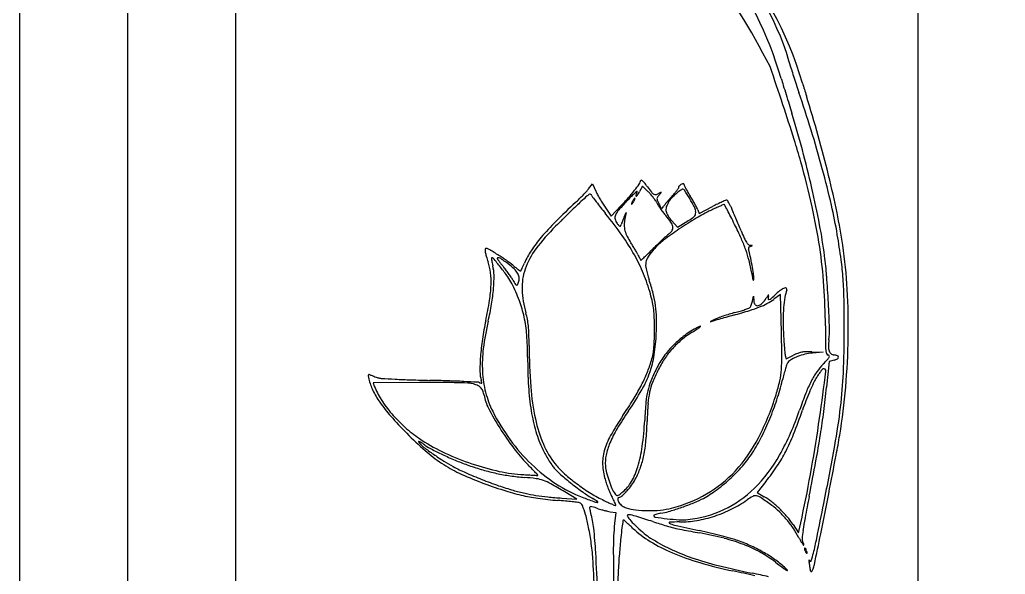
# Model space of a CAD drawing. Header units: millimetres. Extents: x 56222 to 3066687, y -650199 to -121287.
# Drawn here: x 140514.61 to 140523.73, y -185746.11 to -185740.97 of the extents above; entities that cross this region are included whole.
import ezdxf

# ---------------------------------------------------------------- set-up
doc = ezdxf.new("R2010")
doc.units = ezdxf.units.MM
doc.header["$MEASUREMENT"] = 0
doc.layers.add('$TD_AUDIT_GENERATED_(A0BDF17)', color=32, linetype='Continuous', lineweight=30)
doc.layers.add('FURNITURE', color=32, linetype='Continuous', lineweight=9)

msp = doc.modelspace()

# ---------------------------------------------------------------- linework, layer by layer
at = {"layer": '$TD_AUDIT_GENERATED_(A0BDF17)', "linetype": 'Continuous', "lineweight": 25, "ltscale": 2}
for p, q in [((140522.9246, -185738.3706), (140522.9246, -185769.2909)), ((140519.8758, -185742.5409), (140519.9121, -185742.4939)), ((140519.9121, -185742.4939), (140519.9417, -185742.5607)), ((140520.3741, -185742.514), (140520.3481, -185742.5647)), ((140520.4275, -185742.566), (140520.3741, -185742.514)), ((140520.0288, -185742.7095), (140520.0863, -185742.7915)), ((140520.0863, -185742.7915), (140520.1744, -185742.6985)), ((140520.2053, -185742.8025), (140520.2251, -185742.7603)), ((140520.2251, -185742.7603), (140520.2148, -185742.8025)), ((140520.8875, -185742.7338), (140520.9011, -185742.7696)), ((140520.9011, -185742.7696), (140521.0229, -185742.7048)), ((140520.646, -185742.8352), (140520.6994, -185742.896)), ((140520.6994, -185742.896), (140520.7864, -185742.8422)), ((140521.3933, -185743.5811), (140521.4045, -185743.5341)), ((140521.4045, -185743.5341), (140521.4059, -185743.5798)), ((140521.6535, -185743.5181), (140521.5902, -185743.5635)), ((140521.6592, -185743.7511), (140521.6535, -185743.5181)), ((140521.6973, -185744.085), (140521.7054, -185744.1154)), ((140521.7054, -185744.1154), (140521.7729, -185744.0814)), ((140521.9439, -185744.0496), (140522.0474, -185744.0516)), ((140522.0474, -185744.0516), (140521.9489, -185744.0611)), ((140522.1498, -185744.1267), (140522.1037, -185744.14)), ((140522.1037, -185744.14), (140522.0796, -185744.3786)), ((140518.3107, -185744.3337), (140517.8799, -185744.3359)), ((140517.8799, -185744.3359), (140517.8917, -185744.3671)), ((140521.5185, -185745.2508), (140521.4367, -185745.3538)), ((140519.6278, -185745.4053), (140519.7685, -185745.4144)), ((140519.7685, -185745.4144), (140519.6559, -185745.3478)), ((140521.4367, -185745.3538), (140521.5029, -185745.3926)), ((140520.0745, -185745.5311), (140520.1273, -185745.5399)), ((140520.1273, -185745.5399), (140520.1167, -185745.6413)), ((140521.8211, -185745.728), (140521.8525, -185745.5806)), ((140521.7689, -185745.6494), (140521.8211, -185745.728))]:
    msp.add_line(p, q, dxfattribs=at)
for centre, radius, start, end in [((140518.2381, -185742.5175), 3.5641, 16.30042, 36.75895), ((140519.1784, -185742.13), 2.6691, 15.21435, 42.681), ((140518.8458, -185742.4237), 3.1323, 16.01289, 42.53997), ((140514.9003, -185744.8531), 7.4962, 27.36556, 36.08541), ((140295.4968, -185816.7111), 238.2733, 18.333739, 18.423579), ((140525.8294, -185740.2438), 4.2445, 196.2217, 197.14897), ((140714.0789, -185682.2589), 201.3379, 197.116892, 197.135915), ((140526.2965, -185740.0996), 4.7333, 197.14897, 198.10924), ((140526.5063, -185740.031), 4.9541, 198.10925, 199.03721), ((140531.8305, -185738.5584), 10.4157, 196.74685, 197.42294), ((141112.4739, -185559.4237), 618.2397, 197.135872, 197.1441226), ((141168.2466, -185542.2185), 676.6058, 197.1441411, 197.1521625), ((140512.0351, -185745.0244), 10.3544, 17.01452, 19.03724), ((140959.8355, -185606.5414), 458.4943, 197.152217, 197.162989), ((140510.3951, -185745.2853), 12.0504, 15.58476, 17.423), ((140491.6866, -185751.6994), 31.5925, 17.7194, 18.33384), ((140513.1452, -185744.499), 9.0145, 14.92094, 17.16297), ((140511.0904, -185745.3135), 11.3423, 15.12546, 17.01457), ((140516.5618, -185743.7514), 5.4784, 15.47307, 17.71945), ((140511.0134, -185745.1129), 11.4085, 13.66949, 15.58473), ((140511.8089, -185744.8551), 10.3974, 12.90647, 14.92094), ((140513.5365, -185744.5889), 8.6175, 12.61164, 15.47307), ((140512.3157, -185744.9823), 10.0731, 13.15342, 15.1255), ((140520.312, -185742.4735), 0.0402, 324.19362, 359.99988), ((140520.3657, -185742.4735), 0.0134, 123.51017, 179.99992), ((140520.364, -185742.4709), 0.0104, 55.3997, 123.5102), ((140520.3126, -185742.5455), 0.1009, 39.21047, 55.3998), ((140519.7719, -185742.9866), 0.7988, 35.6837, 39.21055), ((140512.3576, -185744.786), 10.0252, 11.64302, 13.6694), ((140518.61, -185741.4265), 1.6875, 316.06943, 317.60425), ((140519.5849, -185742.3166), 0.3674, 317.6042, 322.36136), ((140520.3538, -185742.3784), 0.4506, 203.86202, 208.30854), ((140519.0669, -185741.5771), 1.5744, 318.4595, 321.68344), ((140520.7745, -185743.1075), 0.7069, 131.49013, 134.89898), ((140519.0393, -185741.5553), 1.6096, 321.68349, 324.19363), ((140520.3945, -185742.6779), 0.1334, 122.63195, 131.49005), ((140520.4566, -185742.6383), 0.1489, 151.88001, 157.46364), ((140520.3236, -185742.5672), 0.00195, 331.88023, 122.63204), ((140520.0468, -185742.4101), 0.3387, 329.18327, 332.84072), ((140521.6778, -185741.6179), 1.5476, 215.68378, 218.00785), ((140520.1586, -185742.8428), 0.3859, 40.98798, 45.83402), ((140520.5177, -185742.5245), 0.0753, 218.00795, 238.92293), ((140521.8247, -185745.0608), 2.7982, 117.17476, 117.69249), ((140517.0619, -185739.5176), 4.6372, 318.39267, 318.74928), ((140520.5474, -185742.5728), 0.00149, 19.52045, 117.17459), ((140520.5461, -185742.5733), 0.00293, 318.74934, 19.52053), ((140520.0202, -185742.0221), 0.859, 317.26633, 319.78404), ((140520.8856, -185742.8309), 0.3166, 127.33402, 137.23201), ((140520.3375, -185742.2904), 0.4434, 319.78412, 323.91378), ((140521.2912, -185743.3626), 0.9854, 125.96424, 127.33405), ((140520.2778, -185742.2469), 0.5173, 323.91378, 326.73099), ((140520.7125, -185742.5218), 0.00399, 158.19247, 224.99996), ((140520.7281, -185742.528), 0.0207, 138.3767, 158.19231), ((140520.7063, -185742.528), 0.00482, 326.7311, 44.99988), ((140521.0484, -185743.0281), 0.5721, 123.90603, 125.96427), ((140520.7467, -185742.5445), 0.0456, 125.41149, 138.37674), ((140520.7777, -185742.5881), 0.0991, 118.15488, 125.41137), ((140521.258, -185743.3398), 0.9477, 122.86135, 123.90596), ((140520.8257, -185742.6778), 0.2008, 113.564, 118.15484), ((140520.7469, -185742.5487), 0.00593, 84.63009, 122.86133), ((140520.7533, -185742.5118), 0.0197, 88.32681, 113.56393), ((140520.7454, -185742.5656), 0.0228, 32.05975, 84.6301), ((140520.7537, -185742.4976), 0.0055, 29.91957, 88.32698), ((140520.7467, -185742.5016), 0.0135, 359.99979, 29.91947), ((140520.7837, -185742.5016), 0.0234, 179.99987, 206.35081), ((140521.6914, -185742.052), 1.0364, 206.35089, 208.07432), ((140517.7297, -185744.4544), 3.5812, 30.60354, 32.05975), ((140521.5566, -185742.1239), 0.8836, 208.07436, 210.50819), ((140521.9629, -185741.8845), 1.3552, 210.50817, 212.27467), ((140512.6687, -185744.6581), 9.5154, 10.82077, 12.9065), ((140524.3055, -185747.5741), 6.6927, 132.8396, 135.03488), ((140518.6434, -185741.4681), 1.6345, 312.83961, 314.54195), ((140522.2166, -185745.2421), 3.5342, 133.02093, 133.93078), ((140518.4651, -185741.2869), 1.8887, 314.54198, 316.06946), ((140523.4861, -185746.6025), 5.395, 132.18925, 133.02095), ((140519.9358, -185742.6856), 0.1084, 118.40453, 132.18929), ((140519.8898, -185742.6006), 0.0118, 54.89023, 118.40448), ((140519.8808, -185742.6134), 0.0275, 20.99346, 54.89033), ((140519.9552, -185742.5849), 0.0522, 200.99354, 216.74839), ((140524.559, -185739.1472), 5.7979, 216.74839, 217.29889), ((140522.9045, -185740.4075), 3.718, 217.29886, 218.31528), ((140521.0973, -185741.9779), 1.2951, 208.30849, 210.33167), ((140521.1738, -185741.9332), 1.3838, 210.33161, 212.33141), ((140522.1041, -185744.4355), 2.5862, 136.27081, 138.84901), ((140517.9356, -185740.5748), 3.0859, 316.51098, 318.45945), ((140521.9695, -185744.3068), 2.4, 134.89894, 136.27082), ((140520.3397, -185742.6936), 0.0689, 156.05303, 164.08261), ((140520.4262, -185742.7321), 0.1637, 151.84494, 156.05295), ((140520.4337, -185742.7361), 0.1721, 147.69207, 151.84487), ((140520.1972, -185742.6071), 0.1094, 321.86147, 327.69201), ((140520.3807, -185742.7026), 0.1094, 141.86147, 147.69201), ((140520.1443, -185742.5736), 0.1721, 327.69207, 331.84487), ((140520.3685, -185742.693), 0.0939, 136.42668, 141.86142), ((140520.1517, -185742.5776), 0.1637, 331.84494, 336.05295), ((140520.304, -185742.6316), 0.00492, 89.99993, 136.42664), ((140520.2383, -185742.6161), 0.0689, 336.05303, 344.08261), ((140520.304, -185742.6284), 0.00172, 355.19083, 89.99981), ((140520.2723, -185742.6258), 0.0336, 344.08257, 355.19085), ((140520.3191, -185742.604), 0.0059, 173.99162, 224.99993), ((140520.3804, -185742.6104), 0.0675, 165.42747, 173.99149), ((140520.3171, -185742.606), 0.00298, 224.99977, 315.73811), ((140520.4047, -185742.6167), 0.0927, 157.46362, 165.42751), ((140520.2428, -185742.5337), 0.1067, 315.73826, 322.68931), ((140520.2026, -185742.5031), 0.1572, 322.68927, 329.18327), ((140519.9888, -185742.9904), 0.6109, 37.55273, 40.98793), ((140520.0144, -185742.9707), 0.5787, 34.07669, 37.55268), ((140520.4928, -185742.5659), 0.027, 238.92293, 281.38052), ((140520.3077, -185742.7723), 0.2245, 27.02881, 34.07672), ((140520.4788, -185742.4964), 0.0979, 281.3805, 297.69251), ((140520.7592, -185742.5419), 0.2824, 207.02882, 212.80439), ((140520.5342, -185742.6309), 0.025, 145.4701, 178.74432), ((140520.5484, -185742.6312), 0.0391, 178.74443, 202.867), ((140521.191, -185742.3602), 0.7366, 202.86697, 205.71672), ((140520.682, -185742.7326), 0.2044, 138.39263, 145.47008), ((140521.5551, -185743.4558), 1.2411, 140.36357, 141.88762), ((140520.8256, -185742.7884), 0.2429, 147.64195, 159.01385), ((140521.6504, -185743.5347), 1.3649, 138.74053, 140.36357), ((140520.8705, -185742.8169), 0.2961, 137.23207, 147.64197), ((140521.7909, -185743.658), 1.5518, 137.26633, 138.74042), ((140519.0688, -185743.6623), 2.0254, 28.12366, 30.60355), ((140519.3845, -185743.5129), 1.6943, 30.80401, 32.27466), ((140519.4862, -185743.4522), 1.576, 29.25133, 30.80402), ((140521.5929, -185743.7282), 1.1709, 114.20991, 116.49456), ((140521.8781, -185744.3626), 1.8665, 113.00953, 114.20998), ((140521.1535, -185742.6563), 0.0127, 71.56491, 113.00962), ((140521.1537, -185742.6559), 0.0122, 32.43256, 71.5649), ((140520.8016, -185742.8796), 0.4293, 29.42881, 32.43255), ((140520.8192, -185742.8696), 0.4091, 25.57269, 29.42879), ((140533.2844, -185756.7165), 19.4765, 134.20969, 134.48884), ((140531.8456, -185755.2374), 17.4131, 133.93077, 134.20969), ((140524.7311, -185738.9642), 6.0461, 218.3153, 219.02141), ((140520.7815, -185742.1815), 0.9195, 212.3314, 215.04801), ((140520.3058, -185742.8639), 0.1979, 138.84911, 155.74794), ((140520.3057, -185742.6839), 0.0336, 164.08257, 175.19085), ((140520.2739, -185742.6813), 0.00172, 175.19083, 269.99981), ((140520.2739, -185742.6781), 0.00492, 269.99993, 316.42664), ((140520.2094, -185742.6167), 0.0939, 316.42668, 321.86142), ((140521.2628, -185742.2174), 0.8814, 212.80431, 215.27688), ((140521.5555, -185742.1846), 1.1412, 205.71668, 207.50908), ((140521.3229, -185742.1748), 0.9551, 215.27682, 217.71593), ((140520.5622, -185742.7019), 0.0213, 207.5091, 238.77839), ((140520.5542, -185742.7152), 0.00571, 238.77828, 319.51018), ((140520.4863, -185742.6572), 0.095, 319.5101, 329.99318), ((140521.1022, -185742.3455), 0.6761, 217.71589, 220.8759), ((140520.679, -185742.7685), 0.1276, 141.88758, 149.99316), ((140520.6932, -185742.7377), 0.1012, 159.01378, 180.89136), ((140520.6408, -185742.7385), 0.0488, 180.89131, 202.47727), ((140520.8068, -185742.6698), 0.2283, 202.47732, 209.34502), ((140520.7543, -185742.7615), 0.1143, 7.98875, 28.12369), ((140519.6279, -185743.3729), 1.4136, 27.7596, 29.25133), ((140520.7753, -185742.7585), 0.093, 351.94129, 7.98877), ((140521.65, -185744.1049), 1.509, 115.20595, 120.97992), ((140520.7237, -185742.7961), 0.1752, 20.81662, 27.75966), ((140525.5875, -185752.4702), 10.7546, 114.93302, 115.20598), ((140521.973, -185744.4909), 2.0231, 116.49454, 118.01148), ((140523.4708, -185747.917), 5.7335, 114.49594, 114.93299), ((140532.7625, -185768.3099), 28.1434, 114.41723, 114.49584), ((140521.1316, -185742.6902), 0.00726, 90.00003, 114.41721), ((140521.1316, -185742.6856), 0.00263, 27.44498, 89.99994), ((140478.5458, -185764.8023), 47.9891, 27.37306, 27.44479), ((140515.4745, -185745.6823), 6.4042, 26.76846, 27.37305), ((140520.6075, -185742.9709), 0.6438, 22.82718, 25.57266), ((140474.7698, -185762.2649), 50.3766, 22.78154, 22.82715), ((140323.4813, -185825.8034), 214.4661, 22.765958, 22.781542), ((140516.7868, -185743.8617), 5.2868, 8.48568, 12.61167), ((140517.9309, -185743.6701), 4.3065, 9.43207, 13.15345), ((140516.798, -185743.871), 5.4915, 8.46309, 11.64303), ((140521.2126, -185744.485), 2.3213, 135.03487, 139.87106), ((140531.7355, -185755.1397), 17.2663, 134.48888, 134.79438), ((140516.9984, -185745.2309), 3.9072, 35.31588, 39.02145), ((140520.1814, -185742.8079), 0.0615, 155.74805, 192.13485), ((140520.2152, -185742.8006), 0.096, 192.13495, 218.18843), ((140520.9815, -185743.1643), 0.8563, 157.74954, 159.04304), ((140521.063, -185743.1977), 0.9444, 156.46932, 157.74952), ((140520.8741, -185743.1154), 0.7384, 154.92962, 156.46925), ((140520.529, -185742.8788), 0.3233, 166.36571, 176.92106), ((140519.9898, -185743.3083), 0.7951, 35.36251, 40.87582), ((140520.8581, -185742.641), 0.2872, 209.34502, 215.75704), ((140520.9082, -185742.6049), 0.349, 215.75708, 221.29742), ((140520.549, -185742.9114), 0.1094, 11.54795, 35.36246), ((140522.6344, -185745.7445), 3.4214, 120.9799, 124.11126), ((140519.8866, -185741.386), 1.7118, 301.7126, 303.76648), ((140520.7825, -185742.726), 0.0999, 303.76649, 320.04726), ((140520.8307, -185742.7663), 0.0371, 320.04735, 351.9413), ((140510.0576, -185748.4148), 12.4713, 26.40126, 26.76841), ((140299.4488, -185835.8891), 240.5292, 22.750643, 22.765998), ((140520.9466, -185744.2731), 1.9534, 134.79439, 142.95696), ((140520.7441, -185742.3846), 0.769, 218.18843, 220.30717), ((140520.1704, -185742.8712), 0.0167, 220.30708, 253.64862), ((140520.1671, -185742.8824), 0.00506, 253.64874, 332.18113), ((140520.0987, -185742.8463), 0.0824, 332.18102, 342.52368), ((140520.3931, -185742.939), 0.2263, 159.04307, 162.52364), ((140520.4277, -185742.8733), 0.2219, 176.92107, 190.91727), ((140520.4417, -185742.8706), 0.2361, 190.91731, 204.42231), ((140522.6462, -185745.7621), 3.4426, 124.11121, 127.07164), ((140520.5669, -185742.8758), 0.0962, 306.86081, 330.9988), ((140520.6091, -185742.8992), 0.0481, 330.99875, 11.54798), ((140517.8398, -185744.5515), 3.7829, 24.18487, 26.40124), ((140337.0428, -185820.124), 199.7634, 22.732951, 22.750598), ((140523.4758, -185742.0114), 2.3723, 202.73287, 204.50465), ((140517.1889, -185743.7941), 4.9133, 7.40043, 10.82073), ((140520.5218, -185743.9027), 1.4179, 139.87108, 146.16401), ((140518.5612, -185744.1236), 1.9918, 29.18091, 35.31583), ((140520.5974, -185742.7999), 0.4071, 204.42241, 213.40317), ((140518.9784, -185743.8676), 1.5323, 31.98554, 33.40325), ((140520.9242, -185743.4828), 0.586, 127.07162, 138.04157), ((140522.8884, -185745.4962), 3.4062, 133.04017, 134.07768), ((140522.6894, -185745.283), 3.1145, 132.07054, 133.04021), ((140520.814, -185743.2054), 0.3157, 126.8609, 132.07048), ((140520.0937, -185743.5392), 1.3121, 19.30236, 24.18482), ((140521.6346, -185742.8506), 0.3488, 204.50458, 211.80045), ((140521.4459, -185742.9676), 0.1268, 211.80035, 224.57278), ((140514.0532, -185744.3143), 8.2374, 7.80062, 9.43215), ((140518.9256, -185743.0986), 0.00769, 89.99984, 178.3857), ((140519.0626, -185743.1025), 0.1448, 178.38566, 188.95519), ((140519.2321, -185743.0758), 0.3163, 188.95518, 196.34904), ((140518.9256, -185743.1368), 0.0458, 58.73957, 89.99986), ((140516.0195, -185747.9239), 5.646, 57.7213, 58.73956), ((140519.9282, -185743.5048), 0.7033, 146.16397, 156.79753), ((140519.9237, -185743.501), 0.6719, 142.95693, 161.05061), ((140518.5475, -185744.1367), 2.0402, 30.84173, 31.98557), ((140518.6993, -185744.0461), 1.8635, 29.68523, 30.84168), ((140519.8602, -185743.3843), 0.5272, 26.72523, 29.6852), ((140521.0673, -185743.6114), 0.7783, 138.04161, 144.98786), ((140517.1835, -185739.8062), 4.6512, 314.2819, 315.0217), ((140523.2063, -185745.8244), 3.8631, 134.07766, 135.02166), ((140520.3014, -185743.4665), 1.092, 13.85017, 19.30232), ((140521.3738, -185743.0386), 0.0257, 224.57273, 266.28172), ((140521.3743, -185743.0926), 0.0183, 151.32687, 180.93739), ((140521.3955, -185743.0922), 0.0395, 180.93758, 197.60868), ((140520.7463, -185743.2983), 0.6417, 12.20028, 17.60868), ((140521.3741, -185743.0925), 0.0181, 121.53793, 151.32693), ((140521.3848, -185743.1098), 0.0384, 104.55968, 121.53784), ((140521.2828, -185744.4391), 1.3777, 85.57012, 86.28173), ((140521.1274, -185742.1191), 0.9852, 284.55967, 285.46975), ((140521.3891, -185743.0676), 0.00214, 19.29618, 85.5703), ((140521.3899, -185743.0673), 0.0013, 285.46975, 19.29596), ((140517.3679, -185743.775), 4.6993, 4.08495, 8.48564), ((140517.8374, -185743.7163), 4.4406, 3.1706, 8.4631), ((140519.9334, -185742.87), 1.0472, 196.34899, 199.37999), ((140518.5161, -185743.3686), 0.4553, 6.60253, 19.37999), ((140518.9826, -185743.1843), 0.00599, 134.99992, 186.21443), ((140519.4594, -185743.1324), 0.4856, 186.21447, 188.43243), ((140518.9849, -185743.1866), 0.0093, 39.22138, 134.99986), ((140519.3583, -185743.1473), 0.3834, 188.43244, 191.86054), ((140513.8622, -185747.3678), 6.6217, 38.24964, 39.22137), ((140519.0364, -185743.1839), 0.0064, 95.57979, 179.99996), ((140519.0395, -185743.1839), 0.00958, 179.99991, 215.52187), ((140520.1383, -185742.3995), 1.3596, 215.52187, 216.57313), ((140517.6134, -185745.4004), 2.6613, 55.58233, 57.72123), ((140519.0382, -185743.2033), 0.0259, 65.23483, 95.57978), ((140519.725, -185742.7062), 0.845, 216.57319, 218.58628), ((140518.9773, -185743.3355), 0.1714, 55.64539, 65.23477), ((140518.2137, -185744.4525), 1.5245, 53.72377, 55.64543), ((140518.6929, -185743.825), 0.7515, 50.10011, 55.58227), ((140518.8848, -185743.9429), 1.6212, 22.30213, 29.18083), ((140522.5561, -185742.0269), 2.4911, 206.7252, 207.21978), ((140521.687, -185742.474), 1.5138, 207.21971, 207.93797), ((140522.589, -185741.9956), 2.5348, 207.93791, 208.30163), ((140520.3733, -185743.1887), 0.0183, 208.30183, 220.38027), ((140520.3609, -185743.1992), 0.00203, 220.38022, 312.77418), ((140514.0386, -185736.3655), 9.3118, 312.77404, 313.04356), ((140518.7995, -185741.4632), 2.3366, 313.0436, 314.28186), ((140520.5451, -185743.2456), 0.1408, 144.98788, 169.6169), ((140519.4843, -185743.6679), 1.9337, 10.29586, 13.85021), ((140519.0683, -185743.6611), 2.3584, 10.14692, 12.20035), ((140518.5368, -185743.619), 3.554, 4.3607, 7.4004), ((140519.475, -185743.5715), 2.765, 4.11847, 7.80067), ((140519.6327, -185743.0897), 0.6638, 191.86059, 194.13332), ((140518.6265, -185743.3431), 0.3738, 0.49261, 14.13327), ((140517.2663, -185744.6843), 2.2871, 35.54728, 38.24968), ((140520.1892, -185742.3358), 1.4389, 218.58632, 219.93757), ((140518.454, -185743.7886), 0.8242, 37.27182, 39.93756), ((140518.0594, -185744.0889), 1.3202, 35.39876, 37.27184), ((140518.609, -185743.914), 0.8565, 48.62005, 53.7238), ((140519.8548, -185742.4353), 1.0599, 230.10013, 231.93034), ((140519.011, -185743.4576), 0.2483, 35.78935, 48.62004), ((140519.5386, -185742.8391), 0.547, 231.93037, 234.93273), ((140519.7281, -185742.5691), 0.8769, 234.93273, 236.47122), ((140519.2456, -185743.2973), 0.00332, 236.47131, 315.00003), ((140519.2367, -185743.2884), 0.0159, 314.9998, 334.1451), ((140517.5376, -185742.465), 1.904, 334.1453, 334.78014), ((140519.7857, -185743.4537), 0.526, 161.05062, 182.04992), ((140518.1753, -185742.7654), 1.1991, 334.78019, 335.97376), ((140517.4735, -185742.4525), 1.9675, 335.9738, 336.79748), ((140520.5588, -185743.2481), 0.1547, 169.61699, 192.7348), ((140521.4084, -185743.0561), 1.0257, 192.73482, 198.45198), ((140518.8585, -185743.6986), 2.5715, 8.3117, 10.14696), ((140518.2362, -185743.401), 0.737, 357.69566, 6.6025), ((140517.6608, -185743.3514), 1.3395, 355.21636, 0.4926), ((140518.741, -185743.6305), 0.4746, 26.87297, 35.5473), ((140518.1142, -185744.0499), 1.2529, 33.50765, 35.39883), ((140518.7642, -185743.6196), 0.4734, 29.59686, 33.50772), ((140519.9856, -185742.9259), 0.9313, 209.59686, 212.44133), ((140519.1104, -185743.386), 0.1258, 16.86392, 35.78935), ((140518.6208, -185743.2388), 0.6281, 342.81322, 346.58684), ((140519.1665, -185743.369), 0.0671, 346.58683, 16.86399), ((140518.8437, -185743.9598), 1.6657, 15.5615, 22.30212), ((140518.6094, -185743.9901), 1.925, 14.43546, 18.45194), ((140523.7507, -185742.8929), 2.4026, 190.29589, 191.36181), ((140521.5113, -185743.3429), 0.1185, 191.36177, 200.87016), ((140521.4023, -185743.3845), 0.00174, 200.86995, 344.13555), ((140521.1315, -185743.3666), 0.2744, 358.80695, 8.31168), ((140521.3556, -185743.3712), 0.0502, 344.13577, 358.8068), ((140511.7368, -185744.1376), 10.3738, 2.99343, 4.36072), ((140518.7914, -185743.6207), 3.4503, 0.92522, 4.11845), ((140517.753, -185743.3816), 1.2206, 350.96643, 357.6956), ((140517.2313, -185743.3154), 1.7705, 350.48395, 355.21637), ((140517.7419, -185744.1368), 1.5947, 20.59373, 26.87292), ((140519.211, -185743.4182), 0.0135, 212.44133, 271.32922), ((140519.2111, -185743.4214), 0.0103, 271.32925, 342.81318), ((140520.1444, -185743.4408), 0.8848, 182.04988, 196.2744), ((140521.9475, -185743.8759), 0.4937, 126.20881, 132.66869), ((140521.7375, -185743.589), 0.138, 109.53237, 126.20872), ((140521.6968, -185743.4745), 0.0165, 47.76234, 109.53231), ((140521.6968, -185743.4745), 0.0165, 47.76234, 109.53231), ((140522.0254, -185743.5983), 0.3361, 159.0063, 170.78372), ((140521.6984, -185743.4728), 0.0143, 339.00626, 47.76239), ((140516.8608, -185743.8112), 5.2076, 0.01042, 4.08486), ((140516.0107, -185743.8175), 6.2701, 359.08399, 3.17058), ((140515.2093, -185742.9771), 3.7963, 348.07795, 350.96642), ((140518.2237, -185743.9558), 1.08, 12.18464, 20.59372), ((140519.0156, -185743.9119), 1.4872, 12.40249, 15.56158), ((140519.5261, -185743.7541), 0.9783, 7.77058, 14.43541), ((140521.1112, -185743.5144), 0.2899, 342.82838, 346.69799), ((140521.4612, -185743.578), 0.0553, 181.80384, 219.15933), ((140521.2609, -185743.3851), 0.309, 315.93564, 327.57568), ((140522.3751, -185744.0928), 1.011, 146.15261, 147.57559), ((140521.2424, -185743.0788), 0.5966, 298.54161, 305.66142), ((140521.5541, -185743.5423), 0.0225, 124.16986, 146.15259), ((140521.6161, -185743.5591), 0.078, 164.00881, 181.12531), ((140521.5441, -185743.5605), 0.006, 181.12536, 288.91885), ((140521.4423, -185743.5093), 0.1028, 344.00878, 351.11691), ((140521.5424, -185743.5249), 0.00153, 351.11702, 124.16979), ((140521.5259, -185743.5074), 0.0621, 288.91886, 310.87207), ((140520.2689, -185742.0549), 1.983, 310.87199, 312.66875), ((140522.8652, -185743.7346), 1.1868, 170.7838, 175.38838), ((140504.7814, -185743.847), 17.4622, 359.9652, 0.92524), ((140516.4049, -185743.1769), 2.6085, 346.94425, 350.48393), ((140519.8446, -185743.7296), 0.6384, 6.45889, 12.40257), ((140519.617, -185743.7554), 0.8674, 1.56435, 6.45896), ((140519.4906, -185743.7589), 1.0142, 1.24659, 7.77059), ((140519.2527, -185736.7144), 7.2668, 285.69906, 286.92426), ((140520.6797, -185741.6272), 2.1316, 284.98212, 286.36729), ((140520.9026, -185742.3862), 1.3406, 286.36728, 288.32789), ((140520.7644, -185741.9687), 1.7803, 288.32794, 289.56139), ((140521.3518, -185743.6218), 0.026, 289.56147, 314.99986), ((140521.0172, -185742.5134), 1.2053, 286.92424, 291.5499), ((140521.3506, -185743.6206), 0.0277, 314.99988, 334.35), ((140521.1775, -185743.5376), 0.2196, 334.35003, 338.55644), ((140521.1454, -185743.5249), 0.2541, 338.55649, 342.82843), ((140521.4386, -185743.5964), 0.0262, 219.15927, 284.07214), ((140521.4256, -185743.5445), 0.0797, 284.07211, 315.93572), ((140521.2354, -185743.0659), 0.6112, 291.54986, 298.54168), ((140523.2025, -185743.7618), 1.5252, 175.38837, 179.58196), ((140508.6697, -185744.298), 13.4452, 1.9749, 2.99338), ((140521.7817, -185744.3648), 2.9211, 168.07798, 171.51295), ((140521.3505, -185744.3238), 2.4684, 166.94417, 172.90526), ((140518.0736, -185743.9882), 1.2336, 4.40018, 12.1846), ((140518.6703, -185743.8712), 0.6508, 10.90673, 16.27436), ((140518.6567, -185743.8738), 0.6646, 5.62345, 10.90678), ((140516.2242, -185743.8481), 4.2615, 0.06077, 1.56442), ((140518.3062, -185743.7847), 2.1989, 357.58896, 1.24665), ((140521.1113, -185743.9458), 0.2063, 116.74845, 121.03619), ((140521.1722, -185744.2715), 0.527, 106.19198, 108.33982), ((140521.6107, -185744.9366), 1.3158, 115.65805, 116.7485), ((140527.6209, -185766.4794), 23.6522, 106.05287, 106.19199), ((140521.2085, -185744.0994), 0.387, 110.40862, 115.65806), ((140521.6696, -185745.3386), 1.7093, 108.66592, 110.40859), ((140526.4272, -185762.331), 19.3355, 105.85012, 106.05295), ((140521.734, -185745.5291), 1.9103, 106.93493, 108.66591), ((140528.9711, -185771.2911), 28.6497, 105.6991, 105.85013), ((140521.6513, -185745.2576), 1.6266, 104.98215, 106.93497), ((140488.4867, -185744.5577), 33.1823, 0.84226, 1.39276), ((140523.7571, -185743.7658), 2.0798, 179.58195, 182.90556), ((140518.228, -185743.916), 1.0954, 1.68857, 5.62349), ((140515.8687, -185743.8484), 4.6171, 358.69444, 0.06081), ((140521.3077, -185744.6285), 0.9095, 117.8158, 126.54711), ((140519.5734, -185741.8521), 2.3785, 302.0086, 303.49781), ((140520.991, -185744.0282), 0.2308, 110.71293, 117.81579), ((140520.7712, -185743.662), 0.2082, 303.49772, 312.37572), ((140520.9101, -185743.8142), 0.00204, 312.37564, 110.71291), ((140521.0055, -185743.77), 0.00115, 121.03655, 213.88756), ((140521.0059, -185743.7697), 0.0016, 213.88735, 288.34001), ((140543.2928, -185743.8064), 21.2243, 180.01042, 180.44838), ((140543.2928, -185743.8064), 21.2243, 180.01042, 180.44838), ((140521.48, -185743.8562), 0.6272, 352.53232, 1.97482), ((140521.48, -185743.8562), 0.6272, 352.53232, 1.97482), ((140513.1639, -185743.8521), 9.0797, 357.52825, 359.96529), ((140513.1639, -185743.8521), 9.0797, 357.52825, 359.96529), ((140521.0837, -185744.2606), 2.2153, 171.513, 175.73935), ((140516.6661, -185744.0965), 2.6452, 359.99989, 4.40012), ((140514.9187, -185744.0136), 4.4062, 0.29017, 1.68863), ((140518.676, -185743.8003), 1.8288, 351.23429, 357.58905), ((140521.2358, -185744.5433), 0.7836, 129.64443, 138.18854), ((140521.3158, -185744.6394), 0.923, 126.54712, 135.18255), ((140521.3166, -185744.6409), 0.9103, 122.0086, 129.64445), ((140527.2085, -185743.5907), 5.5356, 182.90561, 183.65641), ((140525.5046, -185743.6995), 3.8283, 183.65636, 184.64619), ((140522.6718, -185744.0124), 0.5748, 172.53232, 178.77144), ((140522.6718, -185744.0124), 0.5748, 172.53232, 178.77144), ((140515.6847, -185743.8123), 6.5962, 355.0904, 359.08397), ((140515.6847, -185743.8123), 6.5962, 355.0904, 359.08397), ((140520.1283, -185744.1716), 1.2367, 172.9052, 182.9027), ((140524.8619, -185743.9632), 5.5372, 180.2902, 184.26223), ((140519.9743, -185743.9692), 0.5085, 347.20748, 353.82033), ((140519.6564, -185743.9348), 0.8283, 353.8203, 358.69452), ((140521.2941, -185744.6178), 0.8924, 135.18252, 143.96441), ((140521.2514, -185744.5573), 0.8046, 138.18864, 146.61167), ((140526.0671, -185743.6538), 4.3926, 184.64621, 185.36837), ((140522.7458, -185743.9672), 0.6767, 180.44843, 185.73406), ((140522.1854, -185744.0235), 0.1135, 185.73404, 201.97285), ((140522.2206, -185744.0028), 0.1235, 178.77147, 198.30157), ((140520.665, -185744.2294), 1.7954, 175.73941, 180.1078), ((140523.9599, -185744.0965), 4.6486, 179.99994, 183.38679), ((140519.6003, -185743.9428), 0.8935, 340.37556, 351.23437), ((140519.6544, -185743.8965), 0.8366, 342.65276, 347.2074), ((140521.1954, -185744.546), 0.7705, 143.96436, 153.76925), ((140521.4316, -185744.6761), 1.0204, 146.61171, 153.66031), ((140519.9159, -185744.0956), 1.7497, 356.15634, 0.84225), ((140521.8171, -185744.0532), 0.1239, 185.3684, 194.85185), ((140521.8136, -185744.2244), 0.1199, 119.2322, 140.70389), ((140521.9657, -185744.4962), 0.4313, 110.9515, 119.23218), ((140521.9493, -185744.4326), 0.393, 110.42595, 116.66896), ((140521.998, -185744.5806), 0.5217, 103.18678, 110.95151), ((140521.8865, -185744.264), 0.2131, 100.5547, 110.42592), ((140521.8981, -185744.3263), 0.2765, 92.1385, 100.55467), ((140521.9997, -185744.5877), 0.529, 95.50258, 103.18673), ((140521.9244, -185745.0295), 0.9801, 88.85754, 92.13853), ((140520.3328, -185742.5066), 2.3849, 316.04486, 317.46211), ((140522.1012, -185744.0574), 0.0227, 201.97284, 255.34494), ((140522.0114, -185744.0468), 0.1068, 317.46206, 330.97848), ((140522.0917, -185744.0939), 0.0149, 27.01384, 75.34494), ((140522.1546, -185744.0246), 0.054, 198.30149, 230.80839), ((140522.0941, -185744.0927), 0.0122, 330.97841, 27.0138), ((140522.1547, -185744.0245), 0.0541, 230.80831, 263.24738), ((140522.1316, -185744.2196), 0.1423, 70.20578, 83.24733), ((140522.1061, -185743.9739), 0.159, 285.98159, 298.06963), ((140522.1748, -185744.0996), 0.0148, 1.77253, 70.20579), ((140522.1731, -185744.0997), 0.0165, 298.06971, 1.77262), ((140519.2851, -185743.7812), 1.2236, 337.08509, 342.65269), ((140522.1618, -185745.0222), 1.8478, 153.76929, 157.72139), ((140520.9556, -185744.1655), 0.7077, 347.47084, 356.15638), ((140523.1879, -185744.6594), 1.5561, 163.02234, 165.00839), ((140523.4519, -185744.74), 1.8322, 161.61663, 163.02242), ((140521.7542, -185744.1758), 0.0431, 140.70389, 161.6166), ((140522.4757, -185744.5727), 0.5918, 136.04491, 145.23435), ((140522.6551, -185744.7016), 0.7861, 141.4989, 143.61168), ((140522.0531, -185744.2226), 0.0168, 107.93629, 141.4988), ((140522.0541, -185744.226), 0.0203, 352.4621, 107.93635), ((140517.8533, -185744.2708), 0.0177, 156.93219, 189.93014), ((140518.5501, -185744.1488), 0.7251, 189.93021, 192.20799), ((140517.8419, -185744.2659), 0.00534, 79.17573, 156.93216), ((140518.2921, -185744.2046), 0.4611, 192.20801, 206.00237), ((140517.8286, -185744.3356), 0.0763, 67.95192, 79.17566), ((140518.0639, -185743.7548), 0.5504, 247.95208, 249.40165), ((140518.5396, -185742.489), 1.9026, 249.40159, 249.9773), ((140518.599, -185742.3259), 2.0762, 249.97738, 250.54689), ((140518.4182, -185742.8378), 1.5333, 250.54691, 251.26173), ((140517.9636, -185744.178), 0.1181, 251.26176, 266.5745), ((140518.8397, -185729.5417), 14.7806, 266.5745, 267.0677), ((140518.5509, -185735.1791), 9.1358, 267.06777, 268.01085), ((140518.7535, -185729.3445), 14.974, 268.01093, 268.66227), ((140519.1438, -185744.2323), 0.2743, 180.10778, 197.60871), ((140519.8514, -185744.1857), 0.9595, 182.90265, 194.41651), ((140519.018, -185743.6682), 1.5136, 332.33819, 337.08504), ((140519.5013, -185743.9075), 0.9986, 330.22462, 340.3756), ((140521.8566, -185744.8865), 1.4947, 153.66026, 158.30722), ((140523.9499, -185744.8635), 2.345, 165.00838, 166.46894), ((140522.6202, -185744.673), 0.7676, 145.23439, 152.79515), ((140522.3781, -185744.5385), 0.4646, 148.70123, 155.2195), ((140522.8915, -185744.8507), 1.0654, 146.5857, 148.70123), ((140522.5666, -185744.6363), 0.6762, 143.61177, 146.58571), ((140477.0557, -185738.2716), 45.411, 351.90619, 352.46219), ((140517.9794, -185744.06), 4.2597, 353.23623, 357.52833), ((140518.507, -185744.1344), 0.6578, 200.7107, 212.94547), ((140518.3847, -185759.0313), 14.6977, 89.62914, 90.28826), ((140517.9735, -185762.7454), 18.4361, 88.13677, 88.66229), ((140518.4184, -185753.8254), 9.4918, 88.71437, 89.62904), ((140518.2317, -185754.8101), 10.4966, 87.33548, 88.1367), ((140518.3455, -185757.0729), 12.7401, 88.14188, 88.71437), ((140517.576, -185768.8974), 24.5991, 87.04136, 87.3354), ((140518.7522, -185744.5353), 0.1959, 76.74991, 88.14192), ((140518.7301, -185744.6293), 0.2924, 66.98274, 76.74988), ((140518.8037, -185744.456), 0.1042, 45.88521, 66.98268), ((140518.8427, -185744.3905), 0.0596, 66.64138, 87.04124), ((140518.923, -185744.2046), 0.143, 246.64138, 252.7692), ((140518.8137, -185744.4457), 0.0898, 22.766, 45.88518), ((140518.8821, -185744.3364), 0.00499, 252.76925, 321.91863), ((140518.6188, -185744.399), 0.2766, 13.77666, 17.60871), ((140518.8802, -185744.3349), 0.00746, 321.91864, 13.77672), ((140521.516, -185744.2411), 2.2004, 183.38688, 189.31247), ((140521.4495, -185744.2175), 2.1153, 184.26226, 192.40949), ((140518.0206, -185743.0603), 2.7046, 325.39897, 330.22462), ((140518.5793, -185743.4384), 2.0088, 328.26809, 332.33818), ((140520.9817, -185744.5387), 0.5725, 157.72145, 167.18363), ((140520.9802, -185744.5379), 0.5514, 158.30716, 168.08826), ((140520.0507, -185743.9644), 1.6347, 342.82497, 347.47079), ((140519.384, -185743.7647), 2.3512, 341.94155, 346.46894), ((140523.0134, -185744.8751), 1.2098, 152.79512, 158.63871), ((140524.2669, -185745.4105), 2.5449, 155.21951, 157.0699), ((140513.7214, -185743.5371), 8.4006, 352.71363, 354.25074), ((140516.3371, -185743.8684), 5.9413, 350.77104, 355.0904), ((140518.6223, -185744.0436), 0.8285, 206.00234, 214.89842), ((140518.9726, -185743.8327), 1.2126, 212.94553, 220.686), ((140518.7262, -185744.4824), 0.1847, 9.29051, 22.76605), ((140519.3015, -185744.3883), 0.3982, 189.29049, 207.6012), ((140519.7777, -185744.2046), 0.8833, 194.41651, 206.66659), ((140516.7135, -185742.2845), 4.2025, 325.92479, 328.2681), ((140521.1761, -185744.5829), 0.7718, 167.1836, 174.96321), ((140521.185, -185744.5811), 0.7608, 168.08825, 176.03542), ((140519.2556, -185743.7186), 2.4668, 332.80323, 342.82498), ((140519.2726, -185743.7283), 2.4685, 337.57637, 341.94155), ((140525.3892, -185745.8043), 3.7609, 158.63866, 161.14789), ((140524.5657, -185745.5369), 2.8693, 157.06981, 158.92753), ((140519.0914, -185743.7163), 1.4005, 214.89844, 221.56235), ((140521.3164, -185743.3349), 2.6719, 207.60111, 212.09115), ((140525.3509, -185744.9509), 4.9628, 174.96317, 176.9302), ((140524.7936, -185744.8312), 4.378, 176.03543, 178.21238), ((140524.4034, -185745.4744), 2.6955, 158.92743, 160.8743), ((140516.2884, -185743.8594), 5.9625, 349.7633, 353.2363), ((140521.3282, -185741.733), 4.3899, 221.56241, 224.40643), ((140519.0827, -185743.738), 1.3578, 220.68603, 228.0515), ((140520.6826, -185743.7502), 1.896, 206.66671, 216.02638), ((140520.9164, -185744.3394), 1.5929, 189.31252, 196.35951), ((140520.6979, -185744.3829), 1.3457, 192.40951, 202.8345), ((140522.3464, -185746.0947), 2.598, 145.9248, 150.77038), ((140522.7736, -185746.3393), 3.0698, 145.39897, 149.06261), ((140519.3848, -185743.7746), 2.3471, 333.10649, 337.57637), ((140519.3734, -185743.7503), 2.596, 331.04537, 341.14786), ((140516.4013, -185742.6994), 5.7742, 338.52722, 340.8742), ((140508.1031, -185742.6869), 14.0512, 349.99232, 351.90619), ((140515.0533, -185743.7074), 7.0578, 350.962, 352.71361), ((140519.0377, -185743.7881), 1.2905, 228.05149, 235.70336), ((140521.348, -185743.315), 2.7092, 212.09114, 216.86364), ((140521.0381, -185745.2991), 1.0464, 149.06255, 157.23748), ((140517.32, -185744.5202), 3.0797, 352.38637, 356.93025), ((140517.1353, -185744.5922), 3.2841, 355.09772, 358.21236), ((140520.3839, -185742.658), 3.0681, 224.40643, 228.77024), ((140519.2029, -185743.5459), 1.5837, 235.70341, 244.35669), ((140520.4497, -185744.4764), 1.1065, 196.35951, 205.61943), ((140520.6487, -185745.1448), 0.6526, 150.77036, 164.30163), ((140520.2192, -185744.2138), 1.3834, 317.3504, 332.80322), ((140519.8862, -185744.029), 1.7848, 327.61783, 333.1064), ((140520.1321, -185744.1669), 1.7652, 332.85238, 338.52717), ((140512.2231, -185743.2572), 9.9236, 349.52765, 350.96209), ((140515.5132, -185743.7345), 6.7761, 349.17486, 350.77109), ((140518.3031, -185744.8816), 0.00223, 71.54415, 211.2074), ((140518.4126, -185744.8152), 0.1303, 211.20749, 219.69004), ((140518.2832, -185744.9414), 0.0653, 56.73215, 71.54422), ((140518.4863, -185744.7542), 0.2259, 219.69008, 233.27388), ((140516.6343, -185747.4546), 3.0711, 55.80307, 56.73218), ((140520.2053, -185742.4501), 3.1006, 233.27388, 235.27598), ((140518.7403, -185744.3553), 0.676, 235.80314, 242.7361), ((140520.523, -185743.8662), 1.6986, 216.02648, 226.19027), ((140520.373, -185744.0462), 1.4905, 216.86368, 224.32851), ((140520.1885, -185744.5974), 0.7931, 202.83445, 218.32468), ((140520.6489, -185745.1358), 0.6243, 157.23744, 168.08414), ((140519.2168, -185744.7737), 1.166, 343.00413, 352.38646), ((140519.2225, -185744.7712), 1.1891, 348.45072, 355.09769), ((140493.4552, -185739.736), 29.165, 348.69304, 349.76332), ((140519.2949, -185743.9006), 1.4157, 228.77021, 236.55097), ((140519.6894, -185742.5137), 2.7478, 242.73614, 245.18143), ((140520.0066, -185742.7367), 2.7519, 235.27594, 237.70382), ((140519.5907, -185742.7382), 2.4797, 244.35678, 250.54116), ((140519.8056, -185742.2625), 3.0246, 245.18135, 247.61313), ((140520.3038, -185744.5464), 0.9447, 205.61938, 208.85936), ((140520.5801, -185744.3941), 1.2602, 208.85932, 211.46984), ((140520.4167, -185745.0796), 0.4116, 164.30166, 182.21289), ((140520.3674, -185745.0764), 0.3367, 168.08419, 185.30507), ((140519.5714, -185744.8425), 0.833, 340.30236, 348.45074), ((140520.5555, -185744.4534), 0.9924, 318.74412, 327.61778), ((140520.4753, -185744.3599), 1.3367, 314.44397, 331.04532), ((140520.5011, -185744.3561), 1.3505, 326.18361, 332.85234), ((140443.9325, -185730.0472), 79.6536, 348.912459, 349.174873), ((140519.2513, -185743.9666), 1.3367, 236.55101, 244.60074), ((140519.3122, -185743.8354), 1.4521, 237.70378, 241.62128), ((140519.3868, -185743.6973), 1.6091, 241.62126, 246.17636), ((140519.5455, -185742.8939), 2.3418, 247.61309, 250.55907), ((140519.5789, -185742.7716), 2.4442, 250.54123, 256.75904), ((140519.5517, -185742.8765), 2.3602, 250.55904, 253.89571), ((140514.8954, -185749.3969), 6.1668, 43.80752, 44.32845), ((140517.126, -185747.2572), 3.0759, 42.93089, 43.80751), ((140520.4284, -185743.9648), 1.562, 226.19029, 236.79824), ((140520.4853, -185744.4522), 1.149, 211.46983, 214.11815), ((140519.8137, -185744.9072), 0.3377, 214.11823, 220.70886), ((140520.0055, -185744.7422), 0.5907, 220.70886, 229.0749), ((140520.0821, -185744.6815), 0.6575, 218.32461, 227.88059), ((140520.5496, -185745.0744), 0.5446, 182.21288, 196.73189), ((140520.4445, -185745.0693), 0.4141, 185.30508, 194.10643), ((140519.6621, -185744.9098), 0.7004, 330.67276, 343.0042), ((140519.5978, -185744.8519), 0.805, 331.94252, 340.30239), ((140520.125, -185744.0758), 1.565, 312.43606, 318.7441), ((140519.8108, -185743.8938), 2.1812, 321.52699, 326.18358), ((140509.1314, -185742.8683), 13.007, 347.96424, 349.99223), ((140491.3145, -185739.3925), 31.1863, 348.91666, 349.52766), ((140519.742, -185742.933), 2.4808, 244.6008, 249.66767), ((140520.4042, -185741.3932), 4.1279, 246.17643, 248.4306), ((140519.4332, -185743.2869), 1.933, 253.89571, 257.77129), ((140519.3465, -185743.7591), 1.4298, 256.75905, 266.04962), ((140519.4204, -185743.3457), 1.8728, 257.77128, 261.71192), ((140519.4449, -185743.1777), 2.0426, 261.71183, 265.40411), ((140520.069, -185733.2962), 11.9176, 266.04957, 266.33651), ((140519.1178, -185747.2471), 2.0399, 82.31093, 85.40402), ((140519.7073, -185738.9461), 6.2561, 266.33642, 266.80121), ((140521.5098, -185706.6944), 38.5582, 266.80116, 266.86808), ((140506.9058, -185756.7646), 17.0345, 42.79201, 42.93089), ((140519.3471, -185745.5484), 0.3259, 70.31156, 82.31093), ((140519.4034, -185745.1901), 0.0048, 266.86829, 300.64027), ((140519.4053, -185745.1933), 0.00117, 300.63987, 42.79189), ((140521.4469, -185743.0796), 2.7912, 229.07489, 231.71886), ((140520.7749, -185743.9153), 1.6904, 227.8806, 232.60156), ((140520.9954, -185744.9308), 0.9821, 194.10638, 198.72265), ((140520.3898, -185744.3709), 1.1516, 300.1972, 317.35039), ((140520.9165, -185739.7635), 5.861, 249.66767, 251.83682), ((140520.446, -185741.2874), 4.2416, 248.43063, 250.67862), ((140519.7823, -185743.1804), 2.2356, 250.67857, 254.30898), ((140519.3036, -185745.6701), 0.4551, 60.82247, 70.31164), ((140516.6063, -185750.5007), 5.9877, 59.38195, 60.82257), ((140520.2732, -185744.202), 1.2786, 236.79823, 249.1244), ((140521.46, -185743.063), 2.8123, 231.71882, 234.45353), ((140520.8741, -185743.7856), 1.8537, 232.60165, 237.19158), ((140520.9774, -185744.9458), 0.9913, 196.73188, 199.41458), ((140521.3217, -185744.8245), 1.3563, 199.41458, 201.53538), ((140520.9813, -185744.9356), 0.9672, 198.72267, 203.25234), ((140520.3094, -185745.2243), 0.2359, 203.25232, 216.17485), ((140519.9876, -185745.0927), 0.327, 308.87694, 330.67277), ((140519.8059, -185744.9564), 0.5726, 318.02821, 324.76838), ((140519.8432, -185744.9827), 0.5269, 324.7684, 331.94247), ((140520.1408, -185744.0931), 1.5416, 306.09252, 312.43607), ((140520.6889, -185744.5777), 1.0317, 295.18778, 314.44391), ((140519.7008, -185743.4691), 1.961, 251.8368, 256.74401), ((140519.7958, -185743.1324), 2.2855, 254.30894, 257.14424), ((140519.6334, -185743.7551), 1.6672, 256.74399, 262.15904), ((140519.6443, -185743.796), 1.6047, 257.14424, 260.83996), ((140519.6788, -185743.5823), 1.8212, 260.84, 264.27658), ((140519.8514, -185742.172), 3.2653, 262.15898, 265.43356), ((140519.8721, -185741.6533), 3.7599, 264.27661, 266.2748), ((140523.2135, -185736.4922), 9.5301, 249.12438, 249.8039), ((140520.5341, -185744.3589), 1.2196, 234.45353, 239.55957), ((140520.6418, -185744.146), 1.4249, 237.19157, 242.7823), ((140521.2171, -185744.8658), 1.2439, 201.5354, 203.68416), ((140520.4221, -185745.2145), 0.3757, 203.68416, 208.92558), ((140519.353, -185745.8053), 0.8456, 27.04422, 28.92555), ((140520.1934, -185745.3092), 0.0921, 216.17486, 228.61666), ((140520.1408, -185745.3688), 0.0126, 228.61671, 282.44078), ((140520.1355, -185745.3447), 0.0373, 282.4408, 307.08501), ((140520.1604, -185745.4146), 0.0151, 108.43487, 188.20727), ((140520.1242, -185745.3063), 0.099, 288.4348, 311.1106), ((140519.3051, -185744.2462), 1.4144, 307.085, 308.87695), ((140519.8663, -185745.0107), 0.4913, 311.11057, 318.02819), ((140520.3388, -185744.2832), 1.253, 284.09621, 300.19728), ((140520.524, -185744.6187), 0.891, 296.52929, 306.09259), ((140521.5787, -185745.7469), 0.4017, 117.05777, 125.95683), ((140521.4199, -185745.4359), 0.0526, 77.26336, 117.05773), ((140521.4052, -185745.5011), 0.1195, 55.35915, 77.26331), ((140519.1701, -185748.7361), 4.0514, 53.63915, 55.35914), ((140521.2103, -185745.8925), 0.5792, 51.32208, 59.66112), ((140545.7377, -185750.0535), 24.2713, 168.91662, 169.4018), ((140453.3056, -185731.8839), 70.1023, 348.602323, 348.912408), ((140519.0944, -185751.651), 6.2439, 84.79311, 85.43345), ((140519.2902, -185749.5022), 4.0862, 83.9132, 84.79303), ((140519.1612, -185750.7116), 5.3025, 83.34411, 83.91317), ((140519.7651, -185745.5368), 0.0926, 72.96024, 83.34406), ((140519.7799, -185745.4884), 0.042, 21.3007, 72.96024), ((140518.9051, -185745.8295), 0.981, 16.04539, 21.30078), ((140519.8949, -185745.4967), 0.0117, 119.65608, 192.54516), ((140520.4925, -185745.3637), 0.6238, 192.54519, 196.74931), ((140519.8998, -185745.5052), 0.0215, 73.3899, 119.65606), ((140519.3681, -185747.2877), 1.8816, 71.48983, 73.38995), ((140519.545, -185746.0421), 0.7327, 55.41303, 59.55964), ((140519.9819, -185745.2774), 0.1693, 249.8039, 262.0574), ((140519.959, -185745.4417), 0.00341, 262.05758, 55.41312), ((140520.9508, -185743.5451), 2.1005, 242.78225, 244.38467), ((140520.4682, -185744.5516), 0.9844, 244.38469, 247.20923), ((140520.6426, -185744.1365), 1.4346, 247.20925, 248.75942), ((140519.5891, -185745.6847), 0.5806, 24.55039, 27.04426), ((140519.5494, -185745.7029), 0.6243, 22.6237, 24.5504), ((140520.124, -185745.4707), 0.00316, 248.75928, 359.99977), ((140520.1065, -185745.4707), 0.0207, 359.9999, 22.62373), ((140520.2099, -185745.4075), 0.0652, 188.20724, 215.50151), ((140520.273, -185745.3625), 0.1427, 215.50155, 232.78806), ((140520.2634, -185745.3752), 0.1268, 232.7881, 251.6803), ((140520.3593, -185745.0856), 0.4319, 251.6804, 263.59245), ((140520.4747, -185744.8246), 0.6948, 275.52238, 284.09625), ((140519.8471, -185742.9463), 2.6959, 286.60092, 289.01894), ((140519.85, -185742.9549), 2.6868, 289.0189, 291.53844), ((140520.4414, -185744.4533), 1.0759, 291.53845, 296.52927), ((140520.7702, -185744.6322), 0.9753, 296.35604, 305.95686), ((140521.1503, -185746.0464), 0.7114, 46.14572, 53.63917), ((140520.9116, -185746.2656), 1.0572, 46.00711, 51.32206), ((140436.9094, -185728.4299), 86.8301, 348.47483, 348.693013), ((140518.5791, -185745.9233), 1.3202, 10.79778, 16.04538), ((140519.1452, -185745.7692), 0.7832, 6.17345, 16.74938), ((140520.1504, -185744.9508), 0.5828, 251.48991, 254.10226), ((140520.2829, -185744.4858), 1.0663, 254.10225, 255.76425), ((140520.2771, -185744.5086), 1.0427, 255.76426, 257.43337), ((140520.1506, -185745.0761), 0.4614, 257.43347, 260.50388), ((140520.2423, -185745.5691), 0.00776, 105.36438, 209.23241), ((140520.4225, -185745.4683), 0.2142, 209.23253, 223.11822), ((140520.2534, -185745.6095), 0.0496, 78.0134, 105.36439), ((140520.1211, -185746.2327), 0.6868, 72.80217, 78.01336), ((140520.4317, -185744.4405), 1.081, 263.59248, 269.59548), ((140514.8618, -185763.2251), 18.4744, 72.32204, 72.80217), ((140520.4321, -185744.3841), 1.1374, 269.59545, 275.52241), ((140520.484, -185745.5667), 0.00507, 112.07876, 179.9998), ((140520.494, -185745.5667), 0.0152, 179.99989, 261.77346), ((140520.5612, -185745.7572), 0.2107, 107.42362, 112.07883), ((140521.0633, -185741.6295), 3.9932, 261.7735, 263.37982), ((140520.5672, -185745.776), 0.2304, 101.97512, 107.42361), ((140520.6075, -185745.9662), 0.4248, 98.5284, 101.97505), ((140520.4659, -185745.022), 0.53, 278.52834, 286.60096), ((140520.6913, -185744.5829), 1.0259, 275.84964, 295.1877), ((140520.6731, -185744.4403), 1.1902, 279.90815, 288.15221), ((140520.6691, -185744.4283), 1.2028, 288.15229, 296.35606), ((140520.9851, -185746.2183), 0.9498, 40.11233, 46.14579), ((140520.8897, -185746.2883), 1.0888, 40.74829, 46.00712), ((140521.1695, -185746.0472), 0.7194, 33.57464, 40.74824), ((140524.6927, -185746.1157), 2.861, 169.40185, 171.74265), ((140516.5758, -185746.3054), 3.3595, 8.18534, 10.79768), ((140522.2773, -185745.867), 2.1724, 174.03504, 180.04605), ((140522.5578, -185745.9966), 2.3939, 172.38213, 174.60468), ((140522.4732, -185745.9853), 2.3086, 170.80334, 172.38215), ((140520.2029, -185745.6177), 0.0087, 89.99993, 170.80329), ((140520.2029, -185745.6114), 0.00244, 47.68428, 89.99993), ((140503.1225, -185764.3723), 25.3739, 47.61374, 47.68433), ((140517.633, -185748.4736), 3.849, 47.08983, 47.61374), ((140515.2268, -185751.062), 7.383, 46.76801, 47.08978), ((140521.2611, -185744.6831), 1.363, 223.11822, 226.6563), ((140520.9554, -185744.9685), 0.9804, 226.76793, 238.68776), ((140521.2505, -185744.6942), 1.3477, 226.65627, 230.42852), ((140524.1987, -185733.9299), 12.2727, 252.32199, 252.93895), ((140520.9486, -185744.5201), 1.195, 252.93895, 256.3494), ((140520.8067, -185743.8399), 1.7681, 263.3798, 266.99326), ((140520.6256, -185745.6337), 0.00503, 92.78345, 246.18551), ((140520.7345, -185745.3868), 0.2749, 246.1855, 257.0091), ((140520.7153, -185747.4795), 1.8531, 89.91509, 92.7834), ((140521.0283, -185744.1919), 1.5327, 256.34945, 259.19209), ((140531.2416, -185699.8427), 47.0153, 257.00913, 257.29149), ((140520.7418, -185745.0756), 0.5306, 266.99329, 275.84956), ((140520.7194, -185744.7056), 0.9209, 269.91512, 279.90805), ((140520.9597, -185746.2397), 0.9831, 34.17426, 40.11244), ((140515.6095, -185746.1516), 4.3394, 3.19592, 6.17353), ((140535.7984, -185747.2471), 15.6935, 174.6047, 175.15886), ((140520.771, -185745.2745), 0.595, 230.42855, 237.37938), ((140525.9753, -185718.2782), 27.9145, 259.19211, 259.53566), ((140519.1743, -185753.3525), 7.8383, 76.50837, 77.29149), ((140520.2841, -185749.0923), 3.4208, 75.66715, 79.53563), ((140519.3066, -185752.8009), 7.2711, 75.67984, 76.50833), ((140519.4824, -185752.1121), 6.5602, 74.88865, 75.67979), ((140521.0604, -185746.1714), 0.8614, 27.61757, 34.17431), ((140522.7121, -185745.3072), 1.0027, 207.61762, 209.47006), ((140523.3121, -185745.9153), 1.4659, 171.74271, 174.66188), ((140498.4376, -185740.9822), 24.0624, 347.91382, 348.60228), ((140518.0309, -185746.096), 1.8894, 3.213, 8.18527), ((140521.2927, -185744.414), 1.6295, 238.68776, 246.83476), ((140521.3138, -185744.4265), 1.6017, 237.37942, 244.73413), ((140520.7348, -185747.3283), 1.6001, 68.83904, 75.66714), ((140520.9872, -185746.5394), 0.7879, 71.1224, 74.88868), ((140520.7544, -185747.2204), 1.5076, 65.93761, 71.12245), ((140520.8652, -185746.9914), 1.2389, 60.96261, 68.83905), ((140520.7693, -185747.1869), 1.471, 60.65612, 65.93763), ((140522.2589, -185745.5633), 0.4822, 209.47003, 212.67334), ((140521.9026, -185745.7836), 0.0503, 174.66187, 208.15484), ((140522.4182, -185745.4612), 0.6714, 212.67334, 214.51387), ((140521.7221, -185745.8802), 0.1544, 23.39126, 28.15484), ((140521.7787, -185745.8557), 0.0927, 16.41146, 23.39136), ((140521.8668, -185745.8403), 0.00226, 214.51387, 314.99989), ((140521.7986, -185745.8498), 0.0719, 9.37528, 16.41151), ((140521.8653, -185745.8388), 0.00435, 314.99986, 9.37529), ((140518.3257, -185745.0314), 3.7384, 346.33611, 348.47478), ((140503.5904, -185746.8227), 16.3773, 1.83964, 3.19593), ((140609.3255, -185745.797), 89.2206, 180.046119, 180.459794), ((140524.7881, -185746.3146), 4.6438, 175.15889, 177.27144), ((140521.4928, -185744.0471), 2.0213, 244.73409, 250.9116), ((140521.5292, -185743.8612), 2.2308, 246.8348, 253.75311), ((140520.8858, -185746.9543), 1.1965, 52.87788, 60.96262), ((140520.8383, -185747.0642), 1.3302, 55.12317, 60.65618), ((140521.8794, -185745.8714), 0.00541, 134.99986, 184.09324), ((140521.9184, -185745.8686), 0.0446, 184.09316, 194.50191), ((140521.9379, -185745.8636), 0.0647, 194.50188, 203.65585), ((140521.8777, -185745.8697), 0.00298, 68.35409, 134.99986), ((140521.9718, -185745.8487), 0.1017, 203.65584, 210.17824), ((140521.8746, -185745.8773), 0.0112, 43.34061, 68.35401), ((140521.862, -185745.8892), 0.0285, 28.63119, 43.34079), ((140522.069, -185745.7922), 0.2141, 210.1783, 215.40139), ((140521.8269, -185745.9084), 0.0686, 20.99347, 28.63115), ((140521.4503, -185746.0529), 0.4719, 17.99733, 20.9935), ((140521.8965, -185745.9148), 0.00245, 215.40145, 336.31186), ((140521.8875, -185745.9109), 0.0122, 336.31184, 17.99734), ((140521.0325, -185745.6895), 0.9528, 341.95575, 346.33605), ((140498.0152, -185747.2196), 21.9367, 2.38835, 3.21294), ((140521.7793, -185743.2192), 2.8973, 250.91149, 255.97058), ((140522.0908, -185741.9342), 4.2379, 253.75309, 258.03282), ((140522.8431, -185738.9619), 7.2855, 255.97058, 258.51143), ((140521.1077, -185746.6777), 0.859, 47.44507, 55.12326), ((140526.2684, -185739.8429), 7.7223, 232.8779, 233.57439), ((140521.3346, -185746.4306), 0.5236, 42.98533, 47.44513), ((140521.9281, -185745.9844), 0.0123, 161.60997, 190.6307), ((140522.3245, -185745.91), 0.4156, 190.63066, 192.91119), ((140521.9179, -185745.9811), 0.00159, 45.23201, 161.60999), ((140521.8829, -185746.0164), 0.0514, 35.35413, 45.23198), ((140521.6147, -185746.0727), 0.3126, 10.05561, 12.91109), ((140521.4853, -185746.0957), 0.444, 7.86038, 10.05566), ((140521.9311, -185745.9822), 0.00774, 215.35415, 341.9557), ((140521.5187, -185746.0911), 0.4103, 5.63621, 7.86036), ((140521.5764, -185745.9369), 0.399, 341.74451, 347.91377), ((140525.7992, -185746.3628), 5.6559, 177.27137, 179.09357), ((140516.3219, -185769.1511), 23.5837, 77.52514, 78.03278), ((140520.5155, -185750.4143), 4.4011, 76.5303, 78.51153), ((140521.8549, -185745.8236), 0.2894, 233.5743, 241.09019), ((140521.716, -185746.0751), 0.00215, 241.09008, 42.98526), ((140521.796, -185746.0637), 0.1316, 0.4469, 5.63632), ((140521.9758, -185746.0623), 0.0482, 180.44691, 205.51625), ((140521.9377, -185746.0805), 0.00591, 205.51613, 317.32658), ((140521.8964, -185746.0425), 0.062, 317.32655, 341.74441)]:
    msp.add_arc(centre, radius, start, end, dxfattribs=at)
at = {"layer": 'FURNITURE', "lineweight": 30}
for p, q in [((140515.608, -185785.0409), (140515.608, -185724.4446)), ((140516.608, -185784.0409), (140516.608, -185725.4446))]:
    msp.add_line(p, q, dxfattribs=at)
msp.add_lwpolyline([(140514.608, -185706.049), (140553.6092, -185706.049), (140553.6092, -185813.049), (140514.608, -185813.049)], close=True, dxfattribs=at)
msp.add_lwpolyline([(140515.608, -185813.049), (140515.608, -185724.4446)], dxfattribs=at)

doc.saveas('drawing.dxf')
